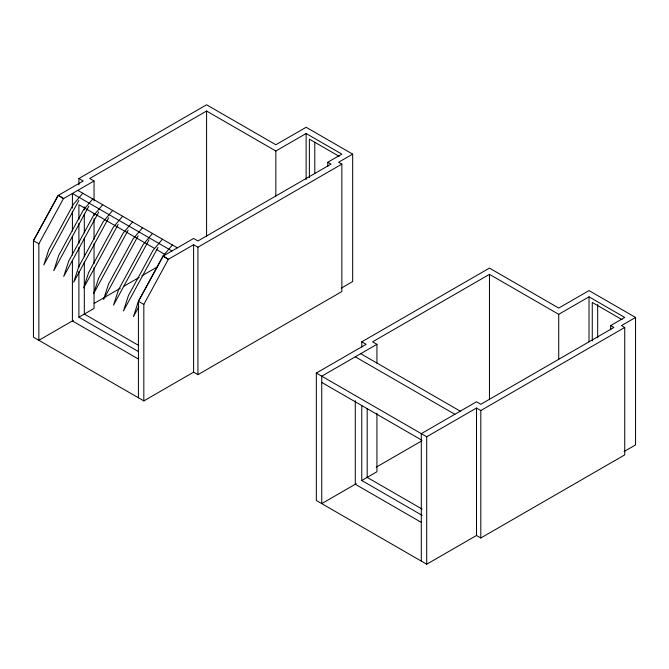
<?xml version="1.0" encoding="UTF-8"?>
<svg xmlns="http://www.w3.org/2000/svg" width="669" height="669" viewBox="0 0 669 669"><rect width="100%" height="100%" fill="white"/><g stroke="black" fill="none" stroke-linecap="round" stroke-linejoin="round"><path stroke-width="1" d="M172.393 244.963L162.943 256.168L138.416 301.301L133.432 316.646L138.859 306.67M73.389 320.367L38.861 340.304L38.861 243.825L63.388 198.693L94.045 180.99L94.045 200.842M78.85 200.499L43.836 264.924L48.812 249.57L73.339 204.446L82.797 193.241M88.801 206.244L53.796 270.669L58.772 255.315L83.29 210.191L92.748 198.986M98.761 211.989L63.747 276.414L68.723 261.069L93.25 215.936L102.7 204.731M108.713 217.743L73.707 282.167L78.683 266.814L103.202 221.69L112.66 210.484M118.179 224.391L83.658 287.913L88.634 272.559L113.161 227.435L122.611 216.229M128.13 230.144L93.61 293.658L98.594 278.312L123.113 233.18L132.571 221.974M138.09 235.889L103.57 299.411L108.545 284.057L133.072 238.933L142.522 227.728M149.028 239.82L113.521 305.156L118.505 289.802L143.024 244.678L152.482 233.473M157.993 247.388L123.481 310.901L128.456 295.547L152.984 250.423L162.433 239.218M143.827 400.907L143.827 304.42L168.345 259.296L193.6 244.72L197.924 247.212L341.842 164.122L341.842 291.575L197.924 374.665L193.6 372.165L143.827 400.907L33.45 337.176L33.45 240.698L57.977 195.574L83.224 180.99L78.9 178.498L78.9 184.761M63.731 198.492L58.337 195.365L33.45 240.698L38.861 243.825M138.416 397.779L138.416 301.301L163.303 255.959L168.345 259.296L162.943 256.168L193.6 238.465L197.924 240.965L331.021 164.122L327.777 162.249L327.777 166.43M78.9 178.498L206.587 104.774L275.837 144.755L306.134 127.269L352.663 154.129L352.663 281.574L341.198 288.197M327.777 162.249L341.842 154.129L306.134 133.516L275.837 151.01L206.587 111.021L89.721 178.498L94.045 180.99M94.212 303.35L120.286 288.297M123.882 286.223L139.16 277.401M141.861 275.837L157.14 267.015M352.663 154.129L338.598 162.249L341.842 164.122M78.9 271.371L78.9 317.19L94.045 308.442L94.045 267.7M361.778 347.044L361.778 341.817L489.465 268.093L558.724 308.083L589.021 290.589L635.55 317.449L635.55 444.902L624.077 451.525M635.55 317.449L621.484 325.577L624.729 327.45L624.729 454.895L480.81 537.985L476.487 535.484L426.705 564.226L316.337 500.504L316.337 373.051L366.11 344.318L361.778 341.817M610.663 329.75L610.663 325.577L624.729 317.449L589.021 296.835L558.724 314.33L489.465 274.349L372.6 341.817L376.931 344.318L376.931 363.116M376.931 344.318L321.747 376.179L321.747 503.623L356.276 483.687M316.337 373.051L426.705 436.773L476.487 408.04L480.81 410.54L624.729 327.45M376.195 467.188L422.047 440.72M361.778 405.539L361.778 480.509L376.931 471.762L376.931 413.266M339.141 156.32L309.379 139.135L309.379 177.594M622.028 319.64L592.266 302.455L592.266 340.922M610.663 325.577L613.908 327.45L480.81 404.293L476.487 401.793L421.294 433.654L421.294 561.099M77.813 190.364L177.369 247.839M360.7 353.684L460.255 411.159M171.958 250.967L72.403 193.492L72.403 208.109M355.289 356.811L454.845 414.287M154.648 248.467L78.9 204.731L78.9 219.315M156.446 249.504L164.566 254.195M321.747 382.425L421.294 439.901M138.416 301.301L143.827 304.42M138.416 345.304L84.311 314.062L84.311 262.005M422.198 509.142L367.189 477.39L367.189 408.667M78.9 317.19L138.416 351.551M361.778 480.509L422.198 515.389M138.475 359.077L72.403 320.936L72.403 260.35M421.353 522.405L355.289 484.256L355.289 400.689M58.337 195.365L63.388 198.693M597.676 304.529L597.676 337.795M589.021 296.835L589.021 341.759M558.724 314.33L558.724 359.245M489.465 274.349L489.465 399.702M480.81 410.54L480.81 537.985M476.487 408.04L476.487 535.484M426.705 436.773L426.705 564.226M314.79 142.246L314.79 173.438M306.134 133.516L306.134 179.476M275.837 151.01L275.837 195.925M206.587 111.021L206.587 236.383M197.924 247.212L197.924 374.665M193.6 244.72L193.6 372.165M94.045 213.378L94.045 215.468M94.045 218.604L94.045 239.494M94.045 243.675L94.045 263.519M84.311 206.813L84.311 209.941M84.311 214.105L84.311 232.845M84.311 238.055L84.311 256.796M78.9 223.479L78.9 243.257M78.9 247.421L78.9 267.207M72.403 211.245L72.403 231.098M72.403 236.316L72.403 255.123"/></g></svg>
